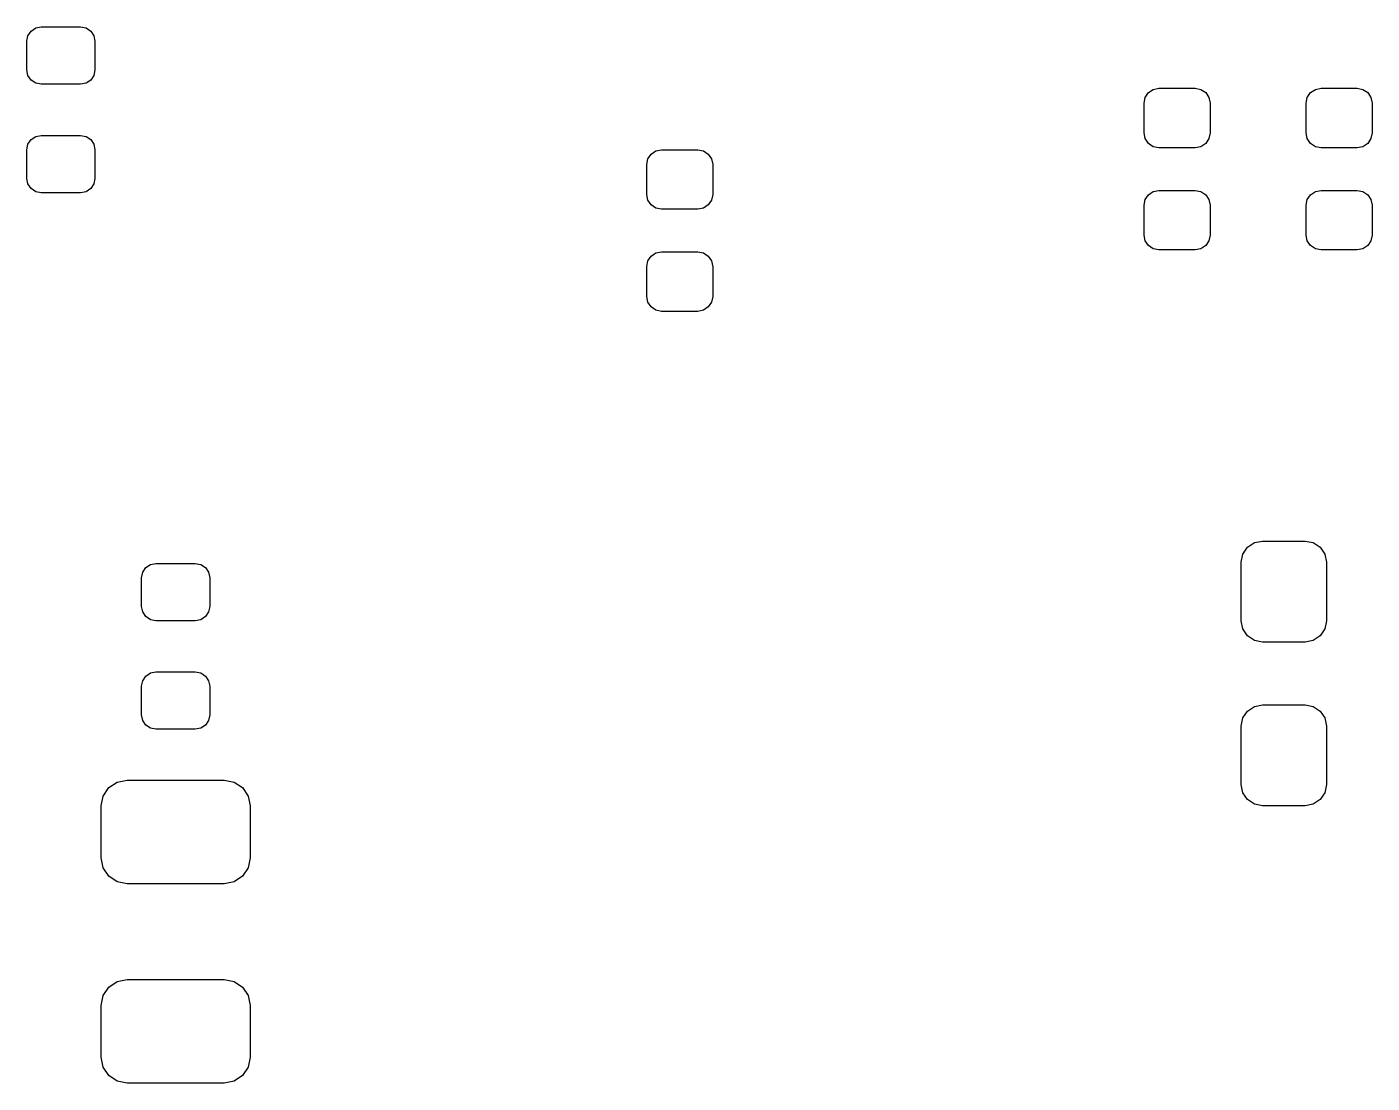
# Model space of a CAD drawing. Extents: x 51 to 257, y -138 to -37.
# Drawn here: x 106.16 to 118.81, y -128.95 to -119.01 of the extents above; entities that cross this region are included whole.
import ezdxf

# ---------------------------------------------------------------- set-up
doc = ezdxf.new("R2010")
doc.units = 0
doc.layers.add('BLACK', color=7, linetype='CONTINUOUS')

msp = doc.modelspace()

# ---------------------------------------------------------------- linework, layer by layer
at = {"layer": 'BLACK', "linetype": 'CONTINUOUS'}
for p, q in [((106.19603, -119.053107), (106.239827, -119.023842)), ((106.239827, -119.023842), (106.291489, -119.013566)), ((106.291489, -119.013566), (106.661489, -119.013566)), ((106.661489, -119.013566), (106.713151, -119.023842)), ((106.713151, -119.023842), (106.756948, -119.053107)), ((106.156489, -119.148566), (106.166765, -119.096904)), ((106.156489, -119.418566), (106.156489, -119.148566)), ((106.166765, -119.096904), (106.19603, -119.053107)), ((106.756948, -119.053107), (106.786213, -119.096904)), ((106.786213, -119.096904), (106.796489, -119.148566)), ((106.796489, -119.148566), (106.796489, -119.418566)), ((106.166765, -119.470228), (106.156489, -119.418566)), ((106.19603, -119.514025), (106.166765, -119.470228)), ((106.239827, -119.54329), (106.19603, -119.514025)), ((106.756948, -119.514025), (106.713151, -119.54329)), ((106.786213, -119.470228), (106.756948, -119.514025)), ((106.796489, -119.418566), (106.786213, -119.470228)), ((106.291489, -119.553566), (106.239827, -119.54329)), ((106.661489, -119.553566), (106.291489, -119.553566)), ((106.713151, -119.54329), (106.661489, -119.553566)), ((116.672896, -119.67699), (116.703244, -119.631571)), ((116.703244, -119.631571), (116.748663, -119.601223)), ((116.748663, -119.601223), (116.802239, -119.590566)), ((116.802239, -119.590566), (117.142239, -119.590566)), ((117.142239, -119.590566), (117.195815, -119.601223)), ((117.195815, -119.601223), (117.241234, -119.631571)), ((117.241234, -119.631571), (117.271582, -119.67699)), ((118.196896, -119.67699), (118.227244, -119.631571)), ((118.227244, -119.631571), (118.272663, -119.601223)), ((118.272663, -119.601223), (118.326239, -119.590566)), ((118.326239, -119.590566), (118.666239, -119.590566)), ((118.666239, -119.590566), (118.719815, -119.601223)), ((118.719815, -119.601223), (118.765234, -119.631571)), ((118.765234, -119.631571), (118.795582, -119.67699)), ((116.662239, -119.730566), (116.672896, -119.67699)), ((116.662239, -120.010566), (116.662239, -119.730566)), ((117.271582, -119.67699), (117.282239, -119.730566)), ((117.282239, -119.730566), (117.282239, -120.010566)), ((118.186239, -119.730566), (118.196896, -119.67699)), ((118.186239, -120.010566), (118.186239, -119.730566)), ((118.795582, -119.67699), (118.806239, -119.730566)), ((118.806239, -119.730566), (118.806239, -120.010566)), ((106.19603, -120.073107), (106.239827, -120.043842)), ((106.239827, -120.043842), (106.291489, -120.033566)), ((106.291489, -120.033566), (106.661489, -120.033566)), ((106.661489, -120.033566), (106.713151, -120.043842)), ((106.713151, -120.043842), (106.756948, -120.073107)), ((116.672896, -120.064142), (116.662239, -120.010566)), ((117.282239, -120.010566), (117.271582, -120.064142)), ((118.196896, -120.064142), (118.186239, -120.010566)), ((118.806239, -120.010566), (118.795582, -120.064142)), ((106.156489, -120.168566), (106.166765, -120.116904)), ((106.156489, -120.438566), (106.156489, -120.168566)), ((106.166765, -120.116904), (106.19603, -120.073107)), ((106.756948, -120.073107), (106.786213, -120.116904)), ((106.786213, -120.116904), (106.796489, -120.168566)), ((106.796489, -120.168566), (106.796489, -120.438566)), ((112.071711, -120.179139), (112.125287, -120.168482)), ((112.125287, -120.168482), (112.465287, -120.168482)), ((112.465287, -120.168482), (112.518863, -120.179139)), ((116.703244, -120.109561), (116.672896, -120.064142)), ((116.748663, -120.139909), (116.703244, -120.109561)), ((116.802239, -120.150566), (116.748663, -120.139909)), ((117.142239, -120.150566), (116.802239, -120.150566)), ((117.195815, -120.139909), (117.142239, -120.150566)), ((117.241234, -120.109561), (117.195815, -120.139909)), ((117.271582, -120.064142), (117.241234, -120.109561)), ((118.227244, -120.109561), (118.196896, -120.064142)), ((118.272663, -120.139909), (118.227244, -120.109561)), ((118.326239, -120.150566), (118.272663, -120.139909)), ((118.666239, -120.150566), (118.326239, -120.150566)), ((118.719815, -120.139909), (118.666239, -120.150566)), ((118.765234, -120.109561), (118.719815, -120.139909)), ((118.795582, -120.064142), (118.765234, -120.109561)), ((111.985287, -120.308482), (111.995944, -120.254906)), ((111.995944, -120.254906), (112.026292, -120.209487)), ((112.026292, -120.209487), (112.071711, -120.179139)), ((112.518863, -120.179139), (112.564282, -120.209487)), ((112.564282, -120.209487), (112.59463, -120.254906)), ((112.59463, -120.254906), (112.605287, -120.308482)), ((111.985287, -120.588482), (111.985287, -120.308482)), ((112.605287, -120.308482), (112.605287, -120.588482)), ((106.166765, -120.490228), (106.156489, -120.438566)), ((106.19603, -120.534025), (106.166765, -120.490228)), ((106.239827, -120.56329), (106.19603, -120.534025)), ((106.756948, -120.534025), (106.713151, -120.56329)), ((106.786213, -120.490228), (106.756948, -120.534025)), ((106.796489, -120.438566), (106.786213, -120.490228)), ((116.748663, -120.561223), (116.802239, -120.550566)), ((116.802239, -120.550566), (117.142239, -120.550566)), ((117.142239, -120.550566), (117.195815, -120.561223)), ((118.272663, -120.561223), (118.326239, -120.550566)), ((118.326239, -120.550566), (118.666239, -120.550566)), ((118.666239, -120.550566), (118.719815, -120.561223)), ((106.291489, -120.573566), (106.239827, -120.56329)), ((106.661489, -120.573566), (106.291489, -120.573566)), ((106.713151, -120.56329), (106.661489, -120.573566)), ((111.995944, -120.642058), (111.985287, -120.588482)), ((112.026292, -120.687477), (111.995944, -120.642058)), ((112.59463, -120.642058), (112.564282, -120.687477)), ((112.605287, -120.588482), (112.59463, -120.642058)), ((116.662239, -120.690566), (116.672896, -120.63699)), ((116.672896, -120.63699), (116.703244, -120.591571)), ((116.703244, -120.591571), (116.748663, -120.561223)), ((117.195815, -120.561223), (117.241234, -120.591571)), ((117.241234, -120.591571), (117.271582, -120.63699)), ((117.271582, -120.63699), (117.282239, -120.690566)), ((118.186239, -120.690566), (118.196896, -120.63699)), ((118.196896, -120.63699), (118.227244, -120.591571)), ((118.227244, -120.591571), (118.272663, -120.561223)), ((118.719815, -120.561223), (118.765234, -120.591571)), ((118.765234, -120.591571), (118.795582, -120.63699)), ((118.795582, -120.63699), (118.806239, -120.690566)), ((112.071711, -120.717825), (112.026292, -120.687477)), ((112.125287, -120.728482), (112.071711, -120.717825)), ((112.465287, -120.728482), (112.125287, -120.728482)), ((112.518863, -120.717825), (112.465287, -120.728482)), ((112.564282, -120.687477), (112.518863, -120.717825)), ((116.662239, -120.970566), (116.662239, -120.690566)), ((117.282239, -120.690566), (117.282239, -120.970566)), ((118.186239, -120.970566), (118.186239, -120.690566)), ((118.806239, -120.690566), (118.806239, -120.970566)), ((116.672896, -121.024142), (116.662239, -120.970566)), ((116.703244, -121.069561), (116.672896, -121.024142)), ((117.271582, -121.024142), (117.241234, -121.069561)), ((117.282239, -120.970566), (117.271582, -121.024142)), ((118.196896, -121.024142), (118.186239, -120.970566)), ((118.227244, -121.069561), (118.196896, -121.024142)), ((118.795582, -121.024142), (118.765234, -121.069561)), ((118.806239, -120.970566), (118.795582, -121.024142)), ((111.995944, -121.214906), (112.026292, -121.169487)), ((112.026292, -121.169487), (112.071711, -121.139139)), ((112.071711, -121.139139), (112.125287, -121.128482)), ((112.125287, -121.128482), (112.465287, -121.128482)), ((112.465287, -121.128482), (112.518863, -121.139139)), ((112.518863, -121.139139), (112.564282, -121.169487)), ((112.564282, -121.169487), (112.59463, -121.214906)), ((116.748663, -121.099909), (116.703244, -121.069561)), ((116.802239, -121.110566), (116.748663, -121.099909)), ((117.142239, -121.110566), (116.802239, -121.110566)), ((117.195815, -121.099909), (117.142239, -121.110566)), ((117.241234, -121.069561), (117.195815, -121.099909)), ((118.272663, -121.099909), (118.227244, -121.069561)), ((118.326239, -121.110566), (118.272663, -121.099909)), ((118.666239, -121.110566), (118.326239, -121.110566)), ((118.719815, -121.099909), (118.666239, -121.110566)), ((118.765234, -121.069561), (118.719815, -121.099909)), ((111.985287, -121.268482), (111.995944, -121.214906)), ((111.985287, -121.548482), (111.985287, -121.268482)), ((112.59463, -121.214906), (112.605287, -121.268482)), ((112.605287, -121.268482), (112.605287, -121.548482)), ((111.995944, -121.602058), (111.985287, -121.548482)), ((112.605287, -121.548482), (112.59463, -121.602058)), ((112.026292, -121.647477), (111.995944, -121.602058)), ((112.071711, -121.677825), (112.026292, -121.647477)), ((112.125287, -121.688482), (112.071711, -121.677825)), ((112.465287, -121.688482), (112.125287, -121.688482)), ((112.518863, -121.677825), (112.465287, -121.688482)), ((112.564282, -121.647477), (112.518863, -121.677825)), ((112.59463, -121.602058), (112.564282, -121.647477)), ((117.591713, -123.972029), (117.635068, -123.907145)), ((117.635068, -123.907145), (117.699952, -123.86379)), ((117.699952, -123.86379), (117.776489, -123.848566)), ((117.776489, -123.848566), (118.176489, -123.848566)), ((118.176489, -123.848566), (118.253026, -123.86379)), ((118.253026, -123.86379), (118.31791, -123.907145)), ((118.31791, -123.907145), (118.361265, -123.972029)), ((107.274828, -124.098023), (107.318625, -124.068758)), ((107.318625, -124.068758), (107.370287, -124.058482)), ((107.370287, -124.058482), (107.740287, -124.058482)), ((107.740287, -124.058482), (107.791949, -124.068758)), ((107.791949, -124.068758), (107.835746, -124.098023)), ((117.576489, -124.048566), (117.591713, -123.972029)), ((117.576489, -124.598566), (117.576489, -124.048566)), ((118.361265, -123.972029), (118.376489, -124.048566)), ((118.376489, -124.048566), (118.376489, -124.598566)), ((107.235287, -124.193482), (107.245563, -124.14182)), ((107.235287, -124.463482), (107.235287, -124.193482)), ((107.245563, -124.14182), (107.274828, -124.098023)), ((107.835746, -124.098023), (107.865011, -124.14182)), ((107.865011, -124.14182), (107.875287, -124.193482)), ((107.875287, -124.193482), (107.875287, -124.463482)), ((107.245563, -124.515144), (107.235287, -124.463482)), ((107.875287, -124.463482), (107.865011, -124.515144)), ((107.274828, -124.558941), (107.245563, -124.515144)), ((107.318625, -124.588206), (107.274828, -124.558941)), ((107.370287, -124.598482), (107.318625, -124.588206)), ((107.740287, -124.598482), (107.370287, -124.598482)), ((107.791949, -124.588206), (107.740287, -124.598482)), ((107.835746, -124.558941), (107.791949, -124.588206)), ((107.865011, -124.515144), (107.835746, -124.558941)), ((117.591713, -124.675103), (117.576489, -124.598566)), ((118.376489, -124.598566), (118.361265, -124.675103)), ((117.635068, -124.739987), (117.591713, -124.675103)), ((118.361265, -124.675103), (118.31791, -124.739987)), ((117.699952, -124.783342), (117.635068, -124.739987)), ((117.776489, -124.798566), (117.699952, -124.783342)), ((118.176489, -124.798566), (117.776489, -124.798566)), ((118.253026, -124.783342), (118.176489, -124.798566)), ((118.31791, -124.739987), (118.253026, -124.783342)), ((107.274828, -125.118023), (107.318625, -125.088758)), ((107.318625, -125.088758), (107.370287, -125.078482)), ((107.370287, -125.078482), (107.740287, -125.078482)), ((107.740287, -125.078482), (107.791949, -125.088758)), ((107.791949, -125.088758), (107.835746, -125.118023)), ((107.235287, -125.213482), (107.245563, -125.16182)), ((107.235287, -125.483482), (107.235287, -125.213482)), ((107.245563, -125.16182), (107.274828, -125.118023)), ((107.835746, -125.118023), (107.865011, -125.16182)), ((107.865011, -125.16182), (107.875287, -125.213482)), ((107.875287, -125.213482), (107.875287, -125.483482)), ((107.245563, -125.535144), (107.235287, -125.483482)), ((107.875287, -125.483482), (107.865011, -125.535144)), ((117.591713, -125.512029), (117.635068, -125.447145)), ((117.635068, -125.447145), (117.699952, -125.40379)), ((117.699952, -125.40379), (117.776489, -125.388566)), ((117.776489, -125.388566), (118.176489, -125.388566)), ((118.176489, -125.388566), (118.253026, -125.40379)), ((118.253026, -125.40379), (118.31791, -125.447145)), ((118.31791, -125.447145), (118.361265, -125.512029)), ((107.274828, -125.578941), (107.245563, -125.535144)), ((107.318625, -125.608206), (107.274828, -125.578941)), ((107.370287, -125.618482), (107.318625, -125.608206)), ((107.791949, -125.608206), (107.740287, -125.618482)), ((107.835746, -125.578941), (107.791949, -125.608206)), ((107.865011, -125.535144), (107.835746, -125.578941)), ((117.576489, -125.588566), (117.591713, -125.512029)), ((117.576489, -126.138566), (117.576489, -125.588566)), ((118.361265, -125.512029), (118.376489, -125.588566)), ((118.376489, -125.588566), (118.376489, -126.138566)), ((107.740287, -125.618482), (107.370287, -125.618482)), ((106.92668, -126.167375), (107.005758, -126.114536)), ((107.005758, -126.114536), (107.099037, -126.095982)), ((107.099037, -126.095982), (108.011537, -126.095982)), ((108.011537, -126.095982), (108.104816, -126.114536)), ((108.104816, -126.114536), (108.183894, -126.167375)), ((106.873841, -126.246453), (106.92668, -126.167375)), ((108.183894, -126.167375), (108.236733, -126.246453)), ((117.591713, -126.215103), (117.576489, -126.138566)), ((117.635068, -126.279987), (117.591713, -126.215103)), ((118.361265, -126.215103), (118.31791, -126.279987)), ((118.376489, -126.138566), (118.361265, -126.215103)), ((106.855287, -126.339732), (106.873841, -126.246453)), ((106.855287, -126.827232), (106.855287, -126.339732)), ((108.236733, -126.246453), (108.255287, -126.339732)), ((108.255287, -126.339732), (108.255287, -126.827232)), ((117.699952, -126.323342), (117.635068, -126.279987)), ((117.776489, -126.338566), (117.699952, -126.323342)), ((118.176489, -126.338566), (117.776489, -126.338566)), ((118.253026, -126.323342), (118.176489, -126.338566)), ((118.31791, -126.279987), (118.253026, -126.323342)), ((106.873841, -126.920511), (106.855287, -126.827232)), ((108.255287, -126.827232), (108.236733, -126.920511)), ((106.92668, -126.999589), (106.873841, -126.920511)), ((107.005758, -127.052428), (106.92668, -126.999589)), ((108.183894, -126.999589), (108.104816, -127.052428)), ((108.236733, -126.920511), (108.183894, -126.999589)), ((107.099037, -127.070982), (107.005758, -127.052428)), ((108.011537, -127.070982), (107.099037, -127.070982)), ((108.104816, -127.052428), (108.011537, -127.070982)), ((106.92668, -128.042375), (107.005758, -127.989536)), ((107.005758, -127.989536), (107.099037, -127.970982)), ((107.099037, -127.970982), (108.011537, -127.970982)), ((108.011537, -127.970982), (108.104816, -127.989536)), ((108.104816, -127.989536), (108.183894, -128.042375)), ((106.855287, -128.214732), (106.873841, -128.121453)), ((106.873841, -128.121453), (106.92668, -128.042375)), ((108.183894, -128.042375), (108.236733, -128.121453)), ((108.236733, -128.121453), (108.255287, -128.214732)), ((106.855287, -128.702232), (106.855287, -128.214732)), ((108.255287, -128.214732), (108.255287, -128.702232)), ((106.873841, -128.795511), (106.855287, -128.702232)), ((108.255287, -128.702232), (108.236733, -128.795511)), ((106.92668, -128.874589), (106.873841, -128.795511)), ((107.005758, -128.927428), (106.92668, -128.874589)), ((108.183894, -128.874589), (108.104816, -128.927428)), ((108.236733, -128.795511), (108.183894, -128.874589)), ((107.099037, -128.945982), (107.005758, -128.927428)), ((108.011537, -128.945982), (107.099037, -128.945982)), ((108.104816, -128.927428), (108.011537, -128.945982))]:
    msp.add_line(p, q, dxfattribs=at)

doc.saveas('drawing.dxf')
